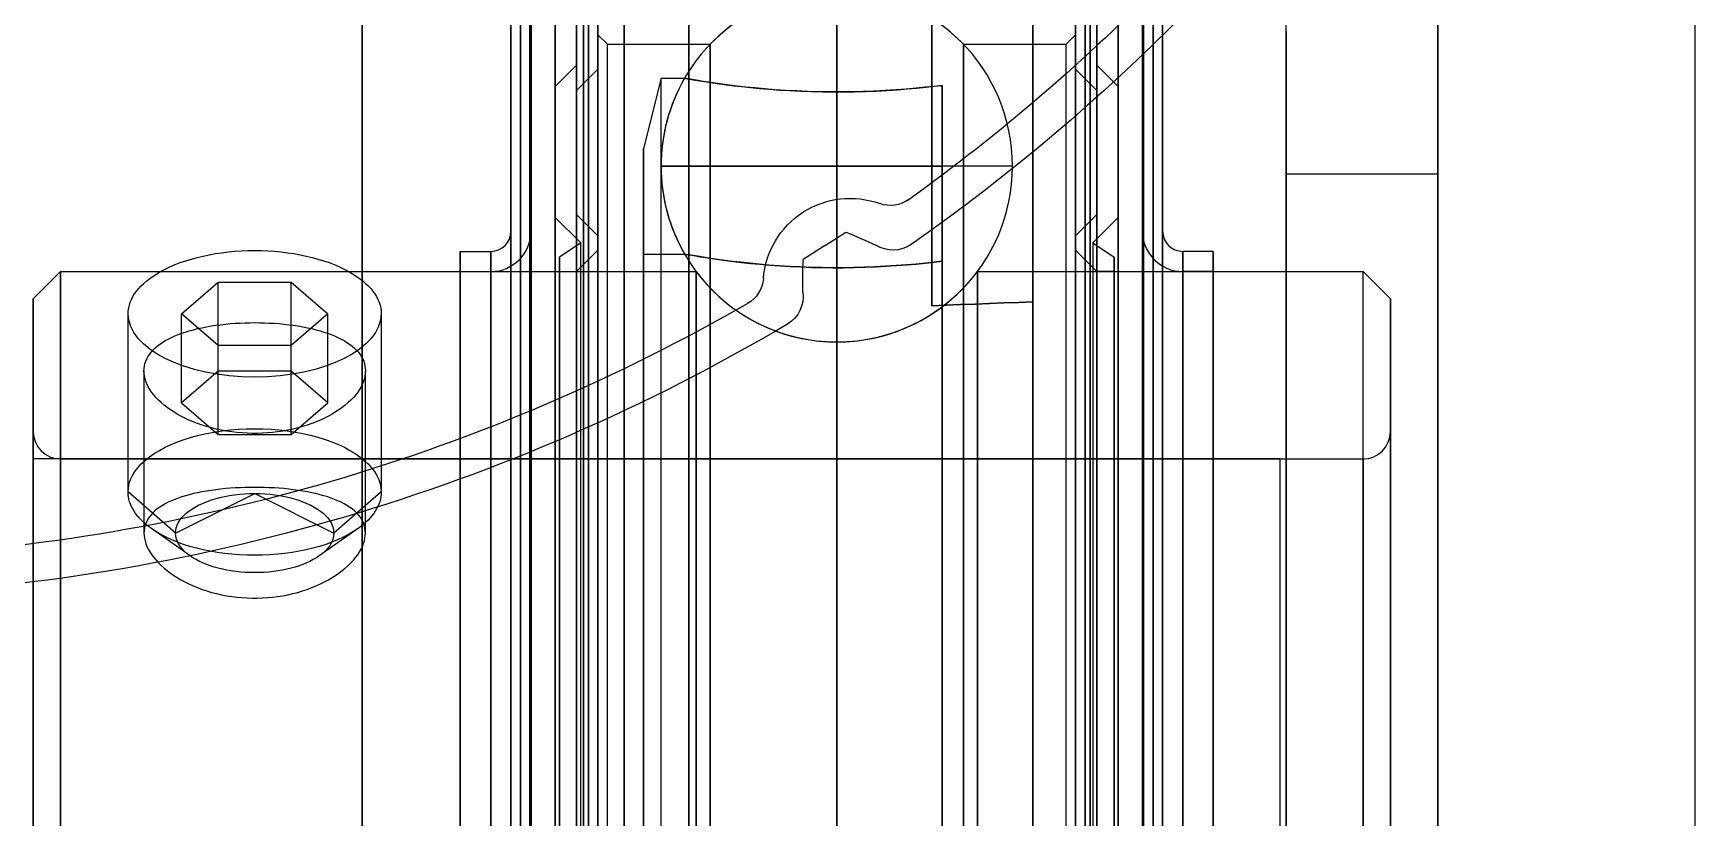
# Model space of a CAD drawing. Header units: millimetres. Extents: x 150937 to 394412, y 327166 to 584759.
# Drawn here: x 236453.2 to 236505.8, y 405572.3 to 405597.1 of the extents above; entities that cross this region are included whole.
import ezdxf

# ---------------------------------------------------------------- set-up
doc = ezdxf.new("R2010")
doc.units = ezdxf.units.MM
doc.layers.add('MAIN-1', color=7, linetype='Continuous')

# ---------------------------------------------------------------- blocks, each defined once
blk = doc.blocks.new('wewwww')
for q in [(8494.672, 3632.763), (8496.017, 3631.896)]:
    blk.add_line((8495.344, 3632.329), q)
for centre, radius, start, end in [((8462.707, 3581.664), 61.758, 59.36694, 87.84556), ((8462.706, 3581.666), 60.558, 60.03574, 87.12987), ((8493.665, 3633.943), 1, 351.741, 59.3669), ((8492.414, 3633.287), 1, 4.5209, 60.08), ((8496.152, 3633.582), 2.75, 184.5209, 289.8988), ((8512.911, 3633.575), 18.257, 179.2964, 182.5522), ((8489.204, 3648.866), 18.287, 291.8731, 295.1238), ((8497.508, 3631.468), 1, 55.0554, 122.6813), ((8462.707, 3581.664), 61.758, 13.1262, 55.05539), ((8497.428, 3630.057), 1, 54.3397, 109.8988), ((8462.706, 3581.666), 60.558, 33.96134, 54.38408)]:
    blk.add_arc(centre, radius, start, end)
blk = doc.blocks.new('C-1 UP RIGHT')
for p, q in [((120.122, 0), (120.122, -321.6)), ((107.002, -134.5), (67.602, -134.5)), ((107.002, -134.5), (107.002, -169.5))]:
    blk.add_line(p, q)
at = {"layer": 'MAIN-1'}
for p, q in [((99.202, -198), (99.202, -106)), ((99.202, -106), (99.202, -198)), ((112.002, -198), (112.002, -106)), ((112.002, -106), (112.002, -198)), ((78.002, -152), (78.002, -107.111)), ((78.002, -107.111), (78.002, -152)), ((96.002, -129.659), (96.002, -111.981)), ((96.002, -111.981), (96.002, -129.659)), ((78.002, -191.583), (78.002, -112.417)), ((78.002, -112.417), (78.002, -191.583)), ((103.002, -152), (103.002, -113.12)), ((103.002, -113.12), (103.002, -152)), ((107.202, -152), (107.202, -113.12)), ((96.002, -114.839), (96.002, -129.659)), ((96.002, -129.659), (96.002, -114.839)), ((99.202, -114.839), (99.202, -129.536)), ((99.202, -129.536), (99.202, -114.839)), ((86.282, -152), (86.282, -116)), ((86.282, -116), (86.282, -149.608)), ((88.322, -152), (88.322, -116)), ((88.322, -116), (88.322, -149.608)), ((88.322, -116.305), (88.322, -149.608)), ((88.322, -148.501), (88.322, -116.305)), ((86.282, -116.633), (86.282, -149.608)), ((86.282, -148.533), (86.282, -116.633)), ((83.002, -117.417), (83.002, -186.583)), ((83.002, -186.369), (83.002, -117.631)), ((83.002, -152), (83.002, -117.631)), ((83.002, -117.631), (83.002, -152)), ((83.302, -152), (83.302, -117.331)), ((83.302, -117.331), (83.302, -152)), ((102.702, -152), (102.702, -117.331)), ((102.702, -117.331), (102.702, -152)), ((103.002, -152), (103.002, -117.631)), ((103.002, -117.631), (103.002, -152)), ((83.002, -152), (83.002, -119.15)), ((103.002, -152), (103.002, -119.15)), ((83.302, -152), (83.302, -119.45)), ((84.105, -152), (84.105, -119.45)), ((84.105, -119.45), (84.105, -152)), ((84.996, -119.45), (84.996, -152)), ((84.996, -152), (84.996, -119.45)), ((85.152, -152), (85.152, -119.45)), ((85.152, -119.45), (85.152, -152)), ((93.002, -119.695), (93.002, -184.305)), ((93.002, -184.305), (93.002, -119.695)), ((100.852, -119.45), (100.852, -152)), ((100.852, -152), (100.852, -119.45)), ((101.009, -152), (101.009, -119.45)), ((101.009, -119.45), (101.009, -152)), ((101.9, -152), (101.9, -119.45)), ((101.9, -119.45), (101.9, -152)), ((102.702, -152), (102.702, -119.45)), ((82.702, -152), (82.702, -120.101)), ((82.702, -120.101), (82.702, -152)), ((83.34, -152), (83.34, -120.101)), ((83.34, -120.101), (83.34, -152)), ((84.105, -152), (84.105, -119.907)), ((84.778, -152), (84.778, -119.907)), ((84.778, -119.907), (84.778, -152)), ((85.452, -184.25), (85.452, -119.75)), ((85.452, -119.75), (85.452, -184.25)), ((85.452, -119.907), (85.452, -184.094)), ((85.452, -184.094), (85.452, -119.907)), ((100.552, -184.25), (100.552, -119.75)), ((100.552, -119.75), (100.552, -152)), ((100.552, -184.094), (100.552, -119.907)), ((100.552, -119.907), (100.552, -184.094)), ((101.226, -152), (101.226, -119.907)), ((101.226, -119.907), (101.226, -152)), ((101.9, -119.907), (101.9, -152)), ((102.664, -152), (102.664, -120.101)), ((102.664, -120.101), (102.664, -152)), ((103.302, -152), (103.302, -120.101)), ((103.302, -120.101), (103.302, -152)), ((103.002, -120.557), (103.002, -183.443)), ((103.002, -183.443), (103.002, -120.557)), ((85.452, -152), (85.452, -121.1)), ((85.452, -121.1), (85.752, -121.4)), ((100.552, -121.1), (100.252, -121.4)), ((100.552, -152), (100.552, -121.1)), ((107.202, -121), (107.202, -125.5)), ((107.202, -125.5), (107.202, -121)), ((112.002, -125.5), (112.002, -121)), ((112.002, -125.5), (112.002, -121)), ((85.752, -152), (85.752, -121.4)), ((85.752, -121.4), (88.998, -121.4)), ((88.998, -121.4), (88.998, -152)), ((88.998, -152), (88.998, -121.4)), ((97.006, -121.4), (97.006, -152)), ((97.006, -152), (97.006, -121.4)), ((97.006, -121.4), (100.252, -121.4)), ((100.252, -152), (100.252, -121.4)), ((84.778, -122.054), (84.105, -122.728)), ((84.778, -152), (84.778, -122.054)), ((85.452, -122.189), (84.778, -122.863)), ((85.452, -152), (85.452, -122.189)), ((100.552, -122.189), (100.552, -152)), ((100.552, -122.189), (101.226, -122.863)), ((101.226, -122.054), (101.226, -152)), ((101.226, -122.054), (101.9, -122.728)), ((84.105, -152), (84.105, -122.728)), ((84.778, -152), (84.778, -122.863)), ((84.778, -122.863), (84.778, -152)), ((87.447, -122.472), (86.892, -124.695)), ((87.447, -152), (87.447, -122.472)), ((87.447, -122.472), (88.191, -122.472)), ((88.205, -122.475), (88.191, -122.473)), ((88.191, -122.473), (88.2, -122.474)), ((88.2, -122.474), (88.23, -122.48)), ((88.24, -122.481), (88.205, -122.475)), ((88.23, -122.48), (88.284, -122.489)), ((88.299, -122.492), (88.24, -122.481)), ((88.284, -122.489), (88.361, -122.503)), ((88.382, -122.506), (88.299, -122.492)), ((88.361, -122.503), (88.462, -122.52)), ((88.491, -122.525), (88.382, -122.506)), ((88.462, -122.52), (88.586, -122.54)), ((88.624, -122.547), (88.491, -122.525)), ((88.586, -122.54), (88.732, -122.564)), ((88.781, -122.572), (88.624, -122.547)), ((88.732, -122.564), (88.899, -122.59)), ((88.959, -122.6), (88.781, -122.572)), ((88.899, -122.59), (89.086, -122.618)), ((89.158, -122.629), (88.959, -122.6)), ((89.086, -122.618), (89.291, -122.648)), ((89.375, -122.659), (89.158, -122.629)), ((89.291, -122.648), (89.511, -122.677)), ((89.607, -122.69), (89.375, -122.659)), ((89.511, -122.677), (89.745, -122.707)), ((89.854, -122.72), (89.607, -122.69)), ((89.745, -122.707), (89.998, -122.736)), ((90.124, -122.75), (89.854, -122.72)), ((89.998, -122.736), (90.271, -122.766)), ((90.415, -122.78), (90.124, -122.75)), ((90.271, -122.766), (90.563, -122.794)), ((90.723, -122.808), (90.415, -122.78)), ((90.563, -122.794), (90.87, -122.82)), ((91.047, -122.834), (90.723, -122.808)), ((90.87, -122.82), (91.191, -122.844)), ((91.383, -122.856), (91.047, -122.834)), ((91.191, -122.844), (91.522, -122.864)), ((91.729, -122.875), (91.383, -122.856)), ((91.522, -122.864), (91.861, -122.881)), ((92.08, -122.889), (91.729, -122.875)), ((91.861, -122.881), (92.204, -122.893)), ((92.433, -122.899), (92.08, -122.889)), ((92.204, -122.893), (92.547, -122.901)), ((93.832, -122.892), (93.48, -122.901)), ((93.565, -122.899), (93.909, -122.89)), ((94.184, -122.879), (93.832, -122.892)), ((93.909, -122.89), (94.251, -122.876)), ((94.532, -122.861), (94.184, -122.879)), ((94.251, -122.876), (94.587, -122.858)), ((94.871, -122.84), (94.532, -122.861)), ((94.587, -122.858), (94.916, -122.837)), ((95.198, -122.815), (94.871, -122.84)), ((94.916, -122.837), (95.232, -122.812)), ((95.511, -122.787), (95.198, -122.815)), ((95.232, -122.812), (95.535, -122.785)), ((95.806, -122.758), (95.511, -122.787)), ((95.535, -122.785), (95.821, -122.757)), ((96.082, -122.728), (95.806, -122.758)), ((95.821, -122.757), (96.089, -122.727)), ((96.335, -122.697), (96.082, -122.728)), ((96.089, -122.727), (96.335, -122.697)), ((96.335, -122.697), (96.335, -125.25)), ((96.335, -125.25), (96.335, -122.697)), ((96.335, -148.362), (96.335, -122.697)), ((96.335, -122.697), (96.335, -148.362)), ((101.226, -152), (101.226, -122.863)), ((101.226, -122.863), (101.226, -152)), ((101.9, -152), (101.9, -122.728)), ((101.9, -122.728), (101.9, -152)), ((92.784, -122.904), (92.433, -122.899)), ((92.547, -122.901), (92.887, -122.905)), ((93.13, -122.905), (92.784, -122.904)), ((92.887, -122.905), (93.224, -122.904)), ((93.48, -122.901), (93.13, -122.905)), ((93.224, -122.904), (93.565, -122.899)), ((86.892, -152), (86.892, -124.695)), ((86.892, -124.695), (86.892, -151.189)), ((93.002, -125.25), (87.447, -125.25)), ((87.447, -125.25), (93.002, -125.25)), ((98.557, -125.25), (93.002, -125.25)), ((96.335, -125.25), (93.002, -125.25)), ((93.002, -125.25), (96.335, -125.25)), ((96.335, -128.252), (96.335, -125.25)), ((96.335, -125.25), (96.335, -128.252)), ((112.002, -125.5), (107.202, -125.5)), ((107.202, -125.5), (107.202, -178.5)), ((112.002, -125.5), (107.202, -125.5)), ((107.202, -178.5), (107.202, -125.5)), ((112.002, -125.5), (112.002, -178.5)), ((112.002, -178.5), (112.002, -125.5)), ((84.105, -152), (84.105, -126.87)), ((84.105, -126.87), (84.913, -127.678)), ((84.778, -152), (84.778, -126.776)), ((84.778, -126.776), (85.452, -127.45)), ((101.226, -126.776), (100.552, -127.45)), ((101.9, -126.87), (101.091, -127.678)), ((101.226, -126.776), (101.226, -152)), ((101.9, -126.87), (101.9, -152)), ((82.702, -176.696), (82.702, -127.304)), ((82.702, -127.304), (82.702, -152)), ((83.34, -127.304), (83.34, -176.696)), ((83.34, -176.696), (83.34, -127.304)), ((85.452, -152), (85.452, -127.45)), ((100.552, -152), (100.552, -127.45)), ((100.552, -127.45), (100.552, -152)), ((102.664, -176.696), (102.664, -127.304)), ((102.664, -127.304), (102.664, -176.696)), ((103.302, -127.304), (103.302, -176.696)), ((103.302, -152), (103.302, -127.304)), ((81.102, -152), (81.102, -127.942)), ((81.102, -127.942), (81.102, -152)), ((81.102, -127.942), (82.064, -127.942)), ((82.064, -152), (82.064, -127.942)), ((82.064, -127.942), (82.064, -152)), ((84.913, -127.678), (84.239, -128.124)), ((84.239, -152), (84.239, -128.124)), ((84.239, -128.124), (84.239, -152)), ((85.452, -127.906), (84.778, -128.58)), ((84.913, -152), (84.913, -127.678)), ((85.452, -152), (85.452, -127.906)), ((86.892, -152), (86.892, -128.028)), ((86.892, -128.028), (88.191, -128.028)), ((88.204, -128.03), (88.191, -128.028)), ((88.191, -128.028), (88.191, -128.028)), ((88.191, -128.028), (88.191, -128.028)), ((88.191, -128.028), (88.191, -128.028)), ((88.191, -128.028), (88.191, -128.028)), ((88.191, -128.028), (88.191, -128.028)), ((88.191, -128.028), (88.191, -128.028)), ((88.191, -128.028), (88.207, -128.03)), ((88.244, -128.037), (88.204, -128.03)), ((88.207, -128.03), (88.249, -128.038)), ((88.31, -128.049), (88.244, -128.037)), ((88.249, -128.038), (88.319, -128.05)), ((88.404, -128.065), (88.31, -128.049)), ((88.319, -128.05), (88.415, -128.067)), ((88.525, -128.085), (88.404, -128.065)), ((88.415, -128.067), (88.538, -128.088)), ((88.671, -128.11), (88.525, -128.085)), ((88.538, -128.088), (88.686, -128.112)), ((88.842, -128.137), (88.671, -128.11)), ((88.686, -128.112), (88.858, -128.139)), ((89.034, -128.166), (88.842, -128.137)), ((88.858, -128.139), (89.051, -128.168)), ((100.552, -127.906), (100.552, -152)), ((100.552, -127.906), (101.226, -128.58)), ((101.091, -127.678), (101.091, -152)), ((101.091, -127.678), (101.765, -128.124)), ((101.765, -152), (101.765, -128.124)), ((101.765, -128.124), (101.765, -152)), ((103.94, -152), (103.94, -127.942)), ((103.94, -127.942), (103.94, -152)), ((104.902, -127.942), (103.94, -127.942)), ((104.902, -152), (104.902, -127.942)), ((104.902, -127.942), (104.902, -152)), ((68.46, -128.58), (67.602, -129.438)), ((68.46, -152), (68.46, -128.58)), ((68.46, -128.58), (68.46, -152)), ((68.46, -128.58), (78.002, -128.58)), ((78.002, -128.58), (88.556, -128.58)), ((81.102, -152), (81.102, -128.58)), ((81.102, -128.58), (82.064, -128.58)), ((82.064, -128.58), (82.064, -152)), ((82.064, -152), (82.064, -128.58)), ((84.239, -152), (84.239, -128.58)), ((84.239, -128.58), (84.778, -128.58)), ((84.778, -152), (84.778, -128.58)), ((84.778, -128.58), (84.778, -152)), ((88.556, -128.58), (88.556, -152)), ((88.556, -152), (88.556, -128.58)), ((89.245, -128.196), (89.034, -128.166)), ((89.051, -128.168), (89.263, -128.199)), ((89.473, -128.227), (89.245, -128.196)), ((89.263, -128.199), (89.491, -128.23)), ((89.713, -128.258), (89.473, -128.227)), ((89.491, -128.23), (89.732, -128.26)), ((89.972, -128.288), (89.713, -128.258)), ((89.732, -128.26), (89.991, -128.291)), ((90.25, -128.319), (89.972, -128.288)), ((89.991, -128.291), (90.27, -128.321)), ((90.546, -128.347), (90.25, -128.319)), ((90.27, -128.321), (90.565, -128.349)), ((90.856, -128.374), (90.546, -128.347)), ((90.565, -128.349), (90.875, -128.376)), ((91.178, -128.398), (90.856, -128.374)), ((90.875, -128.376), (91.197, -128.399)), ((91.51, -128.418), (91.178, -128.398)), ((91.197, -128.399), (91.528, -128.419)), ((91.848, -128.435), (91.51, -128.418)), ((91.528, -128.419), (91.865, -128.436)), ((92.189, -128.448), (91.848, -128.435)), ((91.865, -128.436), (92.205, -128.448)), ((92.529, -128.456), (92.189, -128.448)), ((92.205, -128.448), (92.544, -128.456)), ((92.866, -128.46), (92.529, -128.456)), ((92.544, -128.456), (92.879, -128.46)), ((93.198, -128.459), (92.866, -128.46)), ((92.879, -128.46), (93.21, -128.459)), ((93.535, -128.455), (93.198, -128.459)), ((93.21, -128.459), (93.546, -128.455)), ((93.876, -128.446), (93.535, -128.455)), ((93.546, -128.455), (93.886, -128.445)), ((94.216, -128.433), (93.876, -128.446)), ((93.886, -128.445), (94.225, -128.432)), ((94.553, -128.415), (94.216, -128.433)), ((94.225, -128.432), (94.561, -128.415)), ((94.884, -128.394), (94.553, -128.415)), ((94.561, -128.415), (94.889, -128.394)), ((95.204, -128.369), (94.884, -128.394)), ((94.889, -128.394), (95.209, -128.369)), ((95.512, -128.342), (95.204, -128.369)), ((95.209, -128.369), (95.515, -128.342)), ((95.805, -128.313), (95.512, -128.342)), ((95.515, -128.342), (95.807, -128.313)), ((96.08, -128.283), (95.805, -128.313)), ((95.807, -128.313), (96.081, -128.283)), ((96.335, -128.252), (96.08, -128.283)), ((96.081, -128.283), (96.335, -128.252)), ((96.335, -128.252), (96.335, -148.724)), ((96.335, -148.724), (96.335, -128.252)), ((97.448, -152), (97.448, -128.58)), ((97.448, -128.58), (97.448, -152)), ((97.448, -128.58), (109.644, -128.58)), ((101.226, -128.58), (101.226, -152)), ((101.765, -128.58), (101.226, -128.58)), ((101.765, -128.58), (101.765, -152)), ((103.94, -152), (103.94, -128.58)), ((103.94, -128.58), (103.94, -152)), ((104.902, -128.58), (103.94, -128.58)), ((104.902, -128.58), (104.902, -152)), ((109.644, -152), (109.644, -128.58)), ((109.644, -128.58), (110.502, -129.438)), ((72.293, -129.916), (73.447, -128.916)), ((73.447, -128.916), (75.757, -128.916)), ((73.447, -131.731), (73.447, -128.916)), ((75.757, -128.916), (76.911, -129.916)), ((75.757, -131.731), (75.757, -128.916)), ((67.602, -152), (67.602, -129.438)), ((67.602, -129.438), (67.602, -152)), ((96.458, -129.642), (96.002, -129.659)), ((96.002, -129.659), (96.458, -129.642)), ((96.915, -129.624), (96.458, -129.642)), ((96.458, -129.642), (96.915, -129.624)), ((97.372, -129.606), (96.915, -129.624)), ((96.915, -129.624), (97.372, -129.606)), ((97.829, -129.589), (97.372, -129.606)), ((97.372, -129.606), (97.829, -129.589)), ((98.286, -129.571), (97.829, -129.589)), ((97.829, -129.589), (98.286, -129.571)), ((98.744, -129.554), (98.286, -129.571)), ((98.286, -129.571), (98.744, -129.554)), ((99.202, -129.536), (98.744, -129.554)), ((98.744, -129.554), (99.202, -129.536)), ((99.202, -129.536), (99.202, -152)), ((99.202, -152), (99.202, -129.536)), ((110.502, -152), (110.502, -129.438)), ((110.502, -129.438), (110.502, -152)), ((70.602, -135.546), (70.602, -129.916)), ((73.447, -130.916), (72.293, -129.916)), ((72.293, -132.731), (72.293, -129.916)), ((73.524, -130.259), (73.677, -130.242)), ((73.677, -130.242), (73.831, -130.227)), ((73.831, -130.227), (73.986, -130.216)), ((73.986, -130.216), (74.142, -130.207)), ((74.142, -130.207), (74.296, -130.2)), ((74.296, -130.2), (74.45, -130.197)), ((74.45, -130.197), (74.602, -130.195)), ((74.602, -130.195), (74.754, -130.197)), ((74.754, -130.197), (74.908, -130.2)), ((74.908, -130.2), (75.062, -130.207)), ((75.062, -130.207), (75.218, -130.216)), ((75.218, -130.216), (75.373, -130.227)), ((75.373, -130.227), (75.527, -130.242)), ((75.527, -130.242), (75.68, -130.259)), ((76.911, -129.916), (75.757, -130.916)), ((76.911, -132.731), (76.911, -129.916)), ((78.602, -129.916), (78.602, -135.546)), ((71.687, -130.819), (71.777, -130.764)), ((71.777, -130.764), (71.872, -130.712)), ((71.872, -130.712), (71.971, -130.662)), ((71.971, -130.662), (72.074, -130.616)), ((72.074, -130.616), (72.181, -130.572)), ((72.181, -130.572), (72.294, -130.531)), ((72.294, -130.531), (72.412, -130.491)), ((72.412, -130.491), (72.536, -130.453)), ((72.536, -130.453), (72.665, -130.418)), ((72.665, -130.418), (72.799, -130.385)), ((72.799, -130.385), (72.937, -130.354)), ((72.937, -130.354), (73.079, -130.326)), ((73.079, -130.326), (73.225, -130.301)), ((73.225, -130.301), (73.373, -130.279)), ((73.373, -130.279), (73.524, -130.259)), ((75.68, -130.259), (75.831, -130.279)), ((75.831, -130.279), (75.979, -130.301)), ((75.979, -130.301), (76.125, -130.326)), ((76.125, -130.326), (76.267, -130.354)), ((76.267, -130.354), (76.405, -130.385)), ((76.405, -130.385), (76.539, -130.418)), ((76.539, -130.418), (76.668, -130.453)), ((76.668, -130.453), (76.792, -130.491)), ((76.792, -130.491), (76.91, -130.531)), ((76.91, -130.531), (77.023, -130.572)), ((77.023, -130.572), (77.13, -130.616)), ((77.13, -130.616), (77.233, -130.662)), ((77.233, -130.662), (77.332, -130.712)), ((77.332, -130.712), (77.427, -130.764)), ((77.427, -130.764), (77.517, -130.819)), ((71.188, -131.343), (71.227, -131.271)), ((71.227, -131.271), (71.272, -131.2)), ((71.272, -131.2), (71.325, -131.131)), ((71.325, -131.131), (71.384, -131.064)), ((71.384, -131.064), (71.451, -130.999)), ((71.451, -130.999), (71.523, -130.937)), ((71.523, -130.937), (71.602, -130.876)), ((71.602, -130.876), (71.687, -130.819)), ((75.757, -130.916), (73.447, -130.916)), ((73.447, -133.731), (73.447, -130.916)), ((75.757, -133.731), (75.757, -130.916)), ((77.517, -130.819), (77.602, -130.876)), ((77.602, -130.876), (77.681, -130.937)), ((77.681, -130.937), (77.753, -130.999)), ((77.753, -130.999), (77.82, -131.064)), ((77.82, -131.064), (77.879, -131.131)), ((77.879, -131.131), (77.932, -131.2)), ((77.932, -131.2), (77.978, -131.271)), ((77.978, -131.271), (78.016, -131.343)), ((93.002, -173.195), (93.002, -130.805)), ((93.002, -130.805), (93.002, -173.195)), ((71.102, -131.718), (71.105, -131.642)), ((71.102, -131.718), (71.102, -136.845)), ((71.106, -131.798), (71.102, -131.718)), ((71.105, -131.642), (71.115, -131.567)), ((71.117, -131.879), (71.106, -131.798)), ((71.115, -131.567), (71.133, -131.491)), ((71.133, -131.491), (71.157, -131.417)), ((71.157, -131.417), (71.188, -131.343)), ((73.447, -131.731), (72.293, -132.731)), ((75.757, -131.731), (73.447, -131.731)), ((76.911, -132.731), (75.757, -131.731)), ((78.016, -131.343), (78.047, -131.417)), ((78.047, -131.417), (78.072, -131.491)), ((78.072, -131.491), (78.089, -131.567)), ((78.098, -131.798), (78.087, -131.879)), ((78.089, -131.567), (78.099, -131.642)), ((78.102, -131.718), (78.098, -131.798)), ((78.099, -131.642), (78.102, -131.718)), ((78.102, -136.845), (78.102, -131.718)), ((71.135, -131.963), (71.117, -131.879)), ((71.162, -132.047), (71.135, -131.963)), ((71.196, -132.132), (71.162, -132.047)), ((71.238, -132.218), (71.196, -132.132)), ((71.288, -132.304), (71.238, -132.218)), ((71.345, -132.389), (71.288, -132.304)), ((77.916, -132.304), (77.859, -132.389)), ((77.966, -132.218), (77.916, -132.304)), ((78.008, -132.132), (77.966, -132.218)), ((78.042, -132.047), (78.008, -132.132)), ((78.069, -131.963), (78.042, -132.047)), ((78.087, -131.879), (78.069, -131.963)), ((71.41, -132.474), (71.345, -132.389)), ((71.482, -132.558), (71.41, -132.474)), ((71.562, -132.64), (71.482, -132.558)), ((71.647, -132.721), (71.562, -132.64)), ((71.739, -132.799), (71.647, -132.721)), ((71.836, -132.875), (71.739, -132.799)), ((71.938, -132.948), (71.836, -132.875)), ((72.293, -132.731), (73.447, -133.731)), ((75.757, -133.731), (76.911, -132.731)), ((77.368, -132.875), (77.266, -132.948)), ((77.465, -132.799), (77.368, -132.875)), ((77.557, -132.721), (77.465, -132.799)), ((77.643, -132.64), (77.557, -132.721)), ((77.722, -132.558), (77.643, -132.64)), ((77.794, -132.474), (77.722, -132.558)), ((77.859, -132.389), (77.794, -132.474)), ((72.045, -133.018), (71.938, -132.948)), ((72.155, -133.085), (72.045, -133.018)), ((72.271, -133.15), (72.155, -133.085)), ((72.394, -133.212), (72.271, -133.15)), ((72.523, -133.272), (72.394, -133.212)), ((72.657, -133.33), (72.523, -133.272)), ((72.797, -133.384), (72.657, -133.33)), ((72.941, -133.434), (72.797, -133.384)), ((76.407, -133.384), (76.263, -133.434)), ((76.547, -133.33), (76.407, -133.384)), ((76.681, -133.272), (76.547, -133.33)), ((76.81, -133.212), (76.681, -133.272)), ((76.933, -133.15), (76.81, -133.212)), ((77.049, -133.085), (76.933, -133.15)), ((77.159, -133.018), (77.049, -133.085)), ((77.266, -132.948), (77.159, -133.018)), ((67.602, -133.642), (67.602, -170.358)), ((67.602, -170.358), (67.602, -133.642)), ((73.09, -133.481), (72.941, -133.434)), ((73.242, -133.523), (73.09, -133.481)), ((73.398, -133.562), (73.242, -133.523)), ((73.556, -133.595), (73.398, -133.562)), ((73.447, -133.731), (75.757, -133.731)), ((73.716, -133.624), (73.556, -133.595)), ((73.878, -133.648), (73.716, -133.624)), ((74.04, -133.667), (73.878, -133.648)), ((74.202, -133.681), (74.04, -133.667)), ((74.363, -133.69), (74.202, -133.681)), ((74.523, -133.695), (74.363, -133.69)), ((74.681, -133.695), (74.523, -133.695)), ((74.841, -133.69), (74.681, -133.695)), ((75.002, -133.681), (74.841, -133.69)), ((75.164, -133.667), (75.002, -133.681)), ((75.326, -133.648), (75.164, -133.667)), ((75.488, -133.624), (75.326, -133.648)), ((75.648, -133.595), (75.488, -133.624)), ((75.806, -133.562), (75.648, -133.595)), ((75.962, -133.523), (75.806, -133.562)), ((76.114, -133.481), (75.962, -133.523)), ((76.263, -133.434), (76.114, -133.481)), ((110.502, -170.358), (110.502, -133.642)), ((110.502, -133.642), (110.502, -170.358)), ((68.46, -152), (68.46, -134.5)), ((68.46, -152), (68.46, -134.5)), ((68.46, -134.5), (109.644, -134.5)), ((109.644, -152), (109.644, -134.5)), ((109.644, -134.5), (109.644, -152)), ((73.224, -135.494), (73.079, -135.517)), ((73.373, -135.474), (73.224, -135.494)), ((73.524, -135.457), (73.373, -135.474)), ((73.677, -135.441), (73.524, -135.457)), ((73.831, -135.429), (73.677, -135.441)), ((73.986, -135.419), (73.831, -135.429)), ((74.141, -135.411), (73.986, -135.419)), ((74.296, -135.405), (74.141, -135.411)), ((74.45, -135.402), (74.296, -135.405)), ((74.602, -135.401), (74.45, -135.402)), ((74.754, -135.402), (74.602, -135.401)), ((74.908, -135.405), (74.754, -135.402)), ((75.063, -135.411), (74.908, -135.405)), ((75.218, -135.419), (75.063, -135.411)), ((75.373, -135.429), (75.218, -135.419)), ((75.528, -135.441), (75.373, -135.429)), ((75.68, -135.457), (75.528, -135.441)), ((75.831, -135.474), (75.68, -135.457)), ((75.98, -135.494), (75.831, -135.474)), ((76.125, -135.517), (75.98, -135.494)), ((72.102, -136.845), (70.602, -135.546)), ((71.603, -136.023), (71.524, -136.081)), ((71.687, -135.969), (71.603, -136.023)), ((71.777, -135.917), (71.687, -135.969)), ((71.872, -135.869), (71.777, -135.917)), ((71.971, -135.823), (71.872, -135.869)), ((72.074, -135.78), (71.971, -135.823)), ((72.181, -135.74), (72.074, -135.78)), ((72.102, -136.845), (74.602, -135.595)), ((72.294, -135.701), (72.181, -135.74)), ((72.412, -135.665), (72.294, -135.701)), ((72.536, -135.631), (72.412, -135.665)), ((72.665, -135.599), (72.536, -135.631)), ((72.798, -135.569), (72.665, -135.599)), ((72.937, -135.542), (72.798, -135.569)), ((73.079, -135.517), (72.937, -135.542)), ((74.602, -135.595), (77.102, -136.845)), ((76.267, -135.542), (76.125, -135.517)), ((76.406, -135.569), (76.267, -135.542)), ((76.539, -135.599), (76.406, -135.569)), ((76.668, -135.631), (76.539, -135.599)), ((76.792, -135.665), (76.668, -135.631)), ((76.91, -135.701), (76.792, -135.665)), ((77.023, -135.74), (76.91, -135.701)), ((77.13, -135.78), (77.023, -135.74)), ((78.602, -135.546), (77.102, -136.845)), ((77.233, -135.823), (77.13, -135.78)), ((77.332, -135.869), (77.233, -135.823)), ((77.427, -135.917), (77.332, -135.869)), ((77.517, -135.969), (77.427, -135.917)), ((77.601, -136.023), (77.517, -135.969)), ((77.68, -136.081), (77.601, -136.023)), ((71.157, -136.546), (71.133, -136.619)), ((71.188, -136.474), (71.157, -136.546)), ((71.227, -136.403), (71.188, -136.474)), ((71.272, -136.334), (71.227, -136.403)), ((71.325, -136.267), (71.272, -136.334)), ((71.385, -136.203), (71.325, -136.267)), ((71.451, -136.14), (71.385, -136.203)), ((71.524, -136.081), (71.451, -136.14)), ((77.753, -136.14), (77.68, -136.081)), ((77.819, -136.203), (77.753, -136.14)), ((77.879, -136.267), (77.819, -136.203)), ((77.932, -136.334), (77.879, -136.267)), ((77.977, -136.403), (77.932, -136.334)), ((78.016, -136.474), (77.977, -136.403)), ((78.047, -136.546), (78.016, -136.474)), ((78.072, -136.619), (78.047, -136.546)), ((71.105, -136.769), (71.102, -136.845)), ((71.102, -136.845), (71.106, -136.925)), ((71.116, -136.694), (71.105, -136.769)), ((71.106, -136.925), (71.117, -137.007)), ((71.133, -136.619), (71.116, -136.694)), ((71.117, -137.007), (71.135, -137.091)), ((72.561, -137.566), (71.336, -136.7)), ((77.868, -136.7), (76.643, -137.566)), ((78.069, -137.091), (78.087, -137.007)), ((78.089, -136.694), (78.072, -136.619)), ((78.087, -137.007), (78.098, -136.925)), ((78.099, -136.769), (78.089, -136.694)), ((78.098, -136.925), (78.102, -136.845)), ((78.102, -136.845), (78.099, -136.769)), ((71.135, -137.091), (71.162, -137.177)), ((71.162, -137.177), (71.196, -137.264)), ((71.196, -137.264), (71.238, -137.351)), ((71.238, -137.351), (71.288, -137.439)), ((71.288, -137.439), (71.346, -137.527)), ((71.346, -137.527), (71.411, -137.614)), ((77.793, -137.614), (77.858, -137.527)), ((77.858, -137.527), (77.916, -137.439)), ((77.916, -137.439), (77.966, -137.351)), ((77.966, -137.351), (78.008, -137.264)), ((78.008, -137.264), (78.042, -137.177)), ((78.042, -137.177), (78.069, -137.091)), ((71.411, -137.614), (71.483, -137.701)), ((71.483, -137.701), (71.562, -137.786)), ((71.562, -137.786), (71.647, -137.87)), ((71.647, -137.87), (71.739, -137.952)), ((71.739, -137.952), (71.836, -138.031)), ((71.836, -138.031), (71.938, -138.108)), ((71.938, -138.108), (72.045, -138.181)), ((77.159, -138.181), (77.266, -138.108)), ((77.266, -138.108), (77.368, -138.031)), ((77.368, -138.031), (77.465, -137.952)), ((77.465, -137.952), (77.557, -137.87)), ((77.557, -137.87), (77.642, -137.786)), ((77.642, -137.786), (77.721, -137.701)), ((77.721, -137.701), (77.793, -137.614)), ((72.045, -138.181), (72.155, -138.252)), ((72.155, -138.252), (72.271, -138.32)), ((72.271, -138.32), (72.394, -138.386)), ((72.394, -138.386), (72.523, -138.45)), ((72.523, -138.45), (72.657, -138.51)), ((72.657, -138.51), (72.796, -138.568)), ((72.796, -138.568), (72.941, -138.622)), ((72.941, -138.622), (73.089, -138.671)), ((76.115, -138.671), (76.263, -138.622)), ((76.263, -138.622), (76.408, -138.568)), ((76.408, -138.568), (76.547, -138.51)), ((76.547, -138.51), (76.682, -138.45)), ((76.682, -138.45), (76.81, -138.386)), ((76.81, -138.386), (76.933, -138.32)), ((76.933, -138.32), (77.049, -138.252)), ((77.049, -138.252), (77.159, -138.181)), ((73.089, -138.671), (73.242, -138.717)), ((73.242, -138.717), (73.397, -138.757)), ((73.397, -138.757), (73.555, -138.793)), ((73.555, -138.793), (73.716, -138.824)), ((73.716, -138.824), (73.877, -138.85)), ((73.877, -138.85), (74.039, -138.87)), ((74.039, -138.87), (74.201, -138.885)), ((74.201, -138.885), (74.363, -138.895)), ((74.363, -138.895), (74.523, -138.9)), ((74.523, -138.9), (74.681, -138.9)), ((74.681, -138.9), (74.841, -138.895)), ((74.841, -138.895), (75.003, -138.885)), ((75.003, -138.885), (75.165, -138.87)), ((75.165, -138.87), (75.327, -138.85)), ((75.327, -138.85), (75.489, -138.824)), ((75.489, -138.824), (75.649, -138.793)), ((75.649, -138.793), (75.807, -138.757)), ((75.807, -138.757), (75.962, -138.717)), ((75.962, -138.717), (76.115, -138.671))]:
    blk.add_line(p, q, dxfattribs=at)
for centre, radius, start, end in [((93.002, -125.25), 5.555, 360, 180), ((93.002, -125.25), 5.555, 90, 136.1264), ((93.002, -125.25), 5.555, 43.8736, 90), ((93.002, -125.25), 5.555, 150, 180), ((93.002, -125.25), 5.555, 180, 360), ((93.002, -125.25), 5.555, 180, 210), ((82.064, -127.304), 1.276, 270, 360), ((82.064, -127.304), 0.638, 270, 360), ((103.94, -127.304), 1.276, 180, 270), ((103.94, -127.304), 0.638, 180, 270), ((93.002, -125.25), 5.555, 216.8312, 270), ((93.002, -125.25), 5.555, 270, 323.1687), ((68.46, -133.642), 0.858, 180, 270), ((109.644, -133.642), 0.858, 270, 360)]:
    blk.add_arc(centre, radius, start, end, dxfattribs=at)
at = {"layer": 'MAIN-1', "extrusion": (0, 0, -1)}
for centre, major_axis, start_param, end_param in [((74.602, -129.916), (-4, 0), 0.731754, 2.409839), ((74.602, -129.916), (-4, 0), 0, 0.731754), ((74.602, -129.916), (-4, 0), 2.409839, 3.141593), ((74.602, -129.916), (-4, 0), 3.141593, 6.283185), ((74.602, -135.546), (-4, 0), 0, 3.141593), ((74.602, -135.546), (-4, 0), -0.615496, 0), ((74.602, -136.845), (-2.5, 0), 0, 3.141593), ((74.602, -135.546), (-4, 0), 3.141593, 3.757089), ((74.602, -135.546), (-4, 0), -2.526097, -0.615496), ((74.602, -136.845), (-2.5, 0), -0.615496, 0), ((74.602, -136.845), (-2.5, 0), 3.141593, 3.757089), ((74.602, -136.845), (-2.5, 0), -2.526097, -0.615496)]:
    blk.add_ellipse(centre, major_axis=major_axis, ratio=0.5, start_param=start_param, end_param=end_param, dxfattribs=at)
at = {"xscale": -1, "rotation": 180}
blk.add_blockref('wewwww', (-8402.729, 3504.564), dxfattribs=at)

msp = doc.modelspace()

# ---------------------------------------------------------------- block references
msp.add_blockref('C-1 UP RIGHT', (236385.644, 405718.166))

doc.saveas('drawing.dxf')
